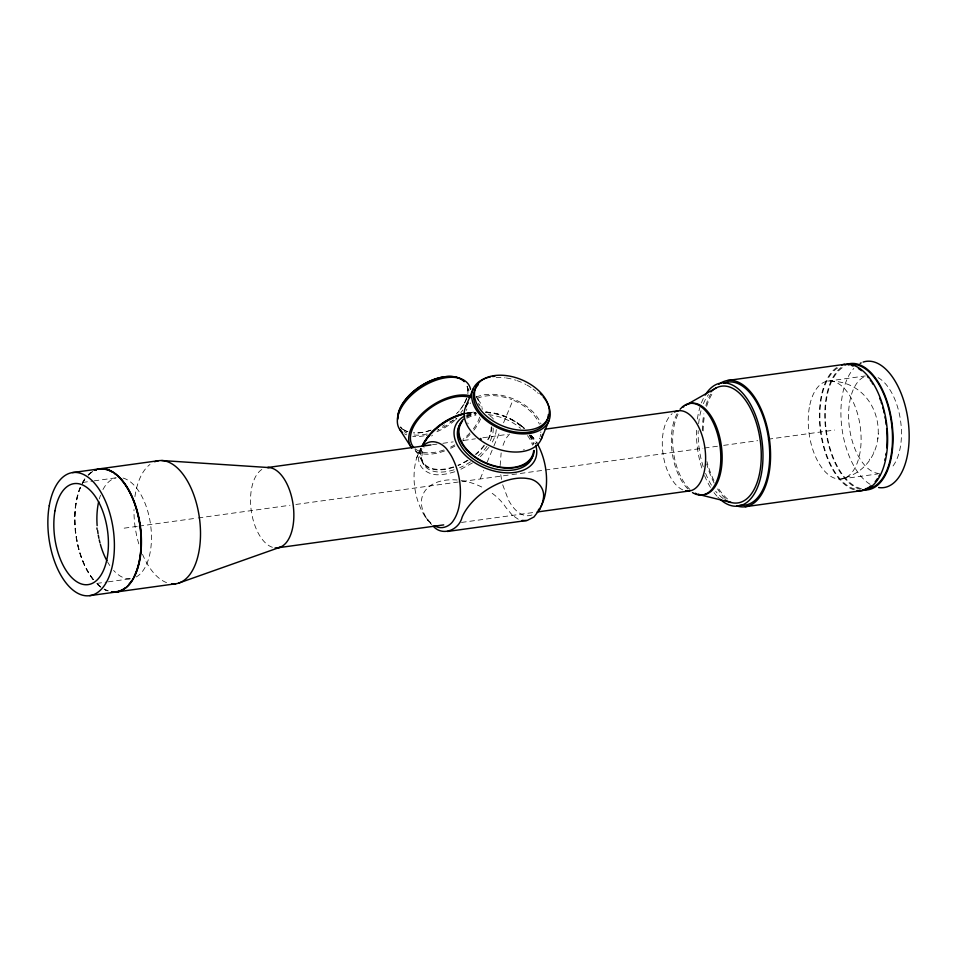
<?xml version="1.0" encoding="UTF-8"?>
<svg xmlns="http://www.w3.org/2000/svg" width="957" height="957" viewBox="0 0 957 957"><rect width="100%" height="100%" fill="white"/><g stroke="black" fill="none" stroke-linecap="round" stroke-linejoin="round"><path stroke-width="0.72" stroke-dasharray="4.79 3.59" d="M500.164 465.557L501.145 452.912M496.3 429.597L495.941 432.432A43.831 24.822 -32.8 0 1 491.898 442.828M845.414 477.77C896.29 461.262 885.189 383.111 831.908 381.149M877.784 439L877.892 438.055M878.287 434.454L878.359 433.796M416.75 457.733L420.59 448.474M465.856 400.505L466.215 399.631A39.189 22.19 -32.8 0 0 466.549 398.758M480.294 478.691L483.704 470.509M487.101 462.327L493.345 447.338M493.908 445.974L500.152 430.985M503.561 422.803L511.899 402.753M869.231 459.898L869.686 459.121M873.538 452.529L873.908 451.907M421.367 448.343L420.757 449.204A43.831 22.908 82.1 0 0 415.781 461.13C412.012 478.105 414.441 496.456 422.336 511.923A43.878 22.932 82.1 0 0 426.631 518.61L431.786 523.874M488.871 447.433L480.366 456.716M509.483 434.083L506.875 437.313A43.831 22.908 82.1 0 0 502.365 447.505M472.459 462.913L459.695 469.899M531.96 514.974C524.532 517.845 517.031 512.462 512.749 506.72A43.878 22.932 82.1 0 1 508.454 500.033L502.616 484.577M454.802 471.765L448.869 473.428A43.878 24.846 -32.8 0 1 440.734 474.552C429.107 476.478 415.517 467.112 419.166 454.276A43.831 24.822 -32.8 0 1 420.96 448.414M469.026 412.742L474.732 412.012M82.649 482.436L92.697 481.048M94.133 480.857L115.665 477.878M827.829 381.125L865.319 375.945M432.468 444.742L436.906 444.12M442.84 443.306L453.199 441.871M463.571 440.447L475.426 438.808M482.83 437.78L508 434.311M124.171 528.168L137.497 526.326M138.98 526.123L196.699 518.156M198.183 517.952L289.959 505.272M295.88 504.459L510.5 474.816M511.983 474.612L702.928 448.235M704.412 448.032L717.726 446.189M723.648 445.376L757.693 440.675M768.052 439.239L834.66 430.04M461.477 522.438L534.054 512.414M841.502 478.955L877.545 473.978M96.801 583.423L106.849 582.035M108.285 581.832L131.253 578.662M485.917 412.012L496.085 413.675M518.227 519.22L512.366 515.261M522.127 426.475L514.794 421.367M489.757 415.661L491.013 416.582M522.642 426.894L524.221 428.21M521.625 426.068L523.192 427.336M512.354 515.249L505.691 507.222A46.821 29.846 22.6 0 0 489.553 491.467M491.551 417.049L492.233 417.707M530.645 435.112L533.958 438.773A43.878 22.932 82.1 0 1 536.889 443.055M425.135 516.553L431.607 524.58M430.829 523.742L426.595 518.156A46.821 29.846 22.6 0 1 457.123 480.007M531.147 435.196L535.465 440.83M492.652 418.137L493.417 419.07M532.008 436.225L532.654 437.038M532.822 437.253L533.492 438.103M427.097 519.268L427.767 520.118M427.935 520.333L428.58 521.158M476.191 396.365L479.983 402.251M480.151 406.067L478.632 403.698A39.189 22.19 -32.8 0 1 478.978 404.309M414.967 449.599L423.353 462.614M422.527 462.554L423.951 464.767M501.504 479.409L500.69 473.978M870.057 484.29A63.724 33.304 82.1 0 1 842.076 429.262A63.724 33.304 82.1 0 1 853.823 368.445M860.331 489.326A63.724 33.304 82.1 0 1 826.226 433.473A63.724 33.304 82.1 0 1 841.203 367.428M107.208 590.816A62.133 32.466 82.1 0 1 104.086 589.356M100.987 587.371A62.133 32.466 82.1 0 1 96.968 583.937M93.116 579.667A62.133 32.466 82.1 0 1 80.173 487.352M82.697 482.161A62.133 32.466 82.1 0 1 84.862 478.751M88.044 474.935A62.133 32.466 82.1 0 1 90.652 472.638M108.392 590.852A61.822 32.299 82.1 0 1 104.241 589.034M100.15 586.294A61.822 32.299 82.1 0 1 97.159 583.65M93.319 579.404A61.822 32.299 82.1 0 1 80.448 487.556M82.302 483.608A61.822 32.299 82.1 0 1 85.113 479.002M88.283 475.198A61.822 32.299 82.1 0 1 93.607 471.143M107.483 590.78A62.133 32.466 82.1 0 1 104.349 589.321M100.234 586.557A62.133 32.466 82.1 0 1 97.231 583.902M93.379 579.631A62.133 32.466 82.1 0 1 80.448 487.316M82.302 483.345A62.133 32.466 82.1 0 1 85.125 478.715M88.319 474.887A62.133 32.466 82.1 0 1 90.915 472.602M91.824 471.945A62.133 32.466 82.1 0 1 92.733 471.346M166.554 582.622A62.133 32.466 82.1 0 1 142.521 554.33M138.789 543.875A62.133 32.466 82.1 0 1 133.98 509.543M134.925 496.671A62.133 32.466 82.1 0 1 149.986 464.444M854.924 489.135A62.767 32.801 82.1 0 1 820.915 431.188A62.767 32.801 82.1 0 1 838.858 367.261M861.36 488.644A62.767 32.801 82.1 0 1 826.561 432.397A62.767 32.801 82.1 0 1 843.308 367.057M690.021 489.494A46.199 24.14 82.1 0 1 678.68 413.101M723.157 498.561A58.951 30.803 82.1 0 1 715.68 491.264M711.434 485.163A58.951 30.803 82.1 0 1 705.608 473.404M703.239 466.789A58.951 30.803 82.1 0 1 698.191 430.71M698.646 423.688A58.951 30.803 82.1 0 1 701.433 409.261M703.407 403.675A58.951 30.803 82.1 0 1 708.575 394.535M272.434 547.296A40.469 21.15 82.1 0 1 251.105 509.507A40.469 21.15 82.1 0 1 262.756 468.93M682.831 489.912A40.469 21.15 82.1 0 1 663.034 453.905A40.469 21.15 82.1 0 1 672.149 413.687M718.779 498.059A62.133 32.466 82.1 0 1 717.798 497.066M716.829 496.025A62.133 32.466 82.1 0 1 713.994 492.592M710.441 487.364A62.133 32.466 82.1 0 1 704.304 474.971M701.816 467.997A62.133 32.466 82.1 0 1 696.552 428.09M697.39 418.987A62.133 32.466 82.1 0 1 699.902 407.347M701.421 402.885A62.133 32.466 82.1 0 1 703.838 397.502M687.939 488.979A46.199 24.14 82.1 0 1 677.855 412.407M853.871 489.757A63.724 33.304 82.1 0 1 820.544 432.229A63.724 33.304 82.1 0 1 836.741 367.5M879.435 473.512A49.393 25.803 82.1 0 1 849.601 428.903A49.393 25.803 82.1 0 1 865.056 376.4M878.083 377.632A49.393 25.803 82.1 0 1 900.465 420.015A49.393 25.803 82.1 0 1 891.446 467.889M727.499 498.956A62.133 32.466 82.1 0 1 718.037 487.807M713.922 480.522A62.133 32.466 82.1 0 1 706.96 461.597M703.168 430.925A62.133 32.466 82.1 0 1 704.687 414.584M706.625 406.426A62.133 32.466 82.1 0 1 713.396 391.939M725.227 498.501A63.724 33.304 82.1 0 1 717.559 488.943M714.149 483.046A63.724 33.304 82.1 0 1 706.709 463.942M702.318 430.602A63.724 33.304 82.1 0 1 703.874 413.843M705.871 405.469A63.724 33.304 82.1 0 1 710.596 394.105M130.415 578.758A50.984 26.64 82.1 0 1 113.608 570.42M109.804 565.527A50.984 26.64 82.1 0 1 107.674 562.142M99.349 498.944A50.984 26.64 82.1 0 1 100.533 495.188M102.949 489.577A50.984 26.64 82.1 0 1 116.276 477.83M123.022 478.057A50.984 26.64 82.1 0 1 150.644 525.13A50.984 26.64 82.1 0 1 136.061 577.047M461.286 480.51A46.821 29.846 22.6 0 1 484.589 488.489M466.621 414.991A43.328 27.621 22.6 0 1 474.923 412.563M485.773 412.084A43.328 27.621 22.6 0 1 524.221 428.341M530.704 435.495A43.328 27.621 22.6 0 1 535.322 444.036M466.238 413.28A43.878 24.846 -32.8 0 1 474.373 412.156M467.207 386.185A39.189 22.19 -32.8 0 1 467.746 388.279M467.865 389.009A39.189 22.19 -32.8 0 1 467.829 393.686M465.461 401.39A39.189 22.19 -32.8 0 1 464.576 403.148M464.085 404.033A39.189 22.19 -32.8 0 1 457.578 412.802M430.518 430.339A39.189 22.19 -32.8 0 1 420.841 432.612L419.812 432.731A39.189 22.19 -32.8 0 1 413.95 432.851M407.969 431.739A39.189 22.19 -32.8 0 1 400.648 426.846M496.169 377.584A39.189 24.978 22.6 0 1 505.188 377.848M506.361 378.003A39.189 24.978 22.6 0 1 515.739 380.192M516.9 380.575A39.189 24.978 22.6 0 1 523.73 383.386M524.819 383.924A39.189 24.978 22.6 0 1 525.907 384.499M526.984 385.085A39.189 24.978 22.6 0 1 532.08 388.303M533.037 388.997A39.189 24.978 22.6 0 1 535.788 391.174M537.499 392.705A39.189 24.978 22.6 0 1 538.312 393.483M468.44 388.578A39.189 22.19 -32.8 0 1 468.954 390.683M462.853 410.027A39.189 22.19 -32.8 0 1 460.831 412.658M453.427 420.147A39.189 22.19 -32.8 0 1 440.208 428.975M439.119 429.514A39.189 22.19 -32.8 0 1 438.031 430.04M427.073 433.928A39.189 22.19 -32.8 0 1 413.101 434.885M406.773 433.007A39.189 22.19 -32.8 0 1 404.237 431.451M402.167 429.502A39.189 22.19 -32.8 0 1 401.725 428.951M401.318 428.389A39.189 22.19 -32.8 0 1 400.6 427.193M467.016 386.365A39.189 22.19 -32.8 0 1 467.554 393.913M466.538 398.124A39.189 22.19 -32.8 0 1 465.892 399.87L465.521 400.744A39.189 22.19 -32.8 0 1 456.345 413.879M431.105 430.088A39.189 22.19 -32.8 0 1 421.391 432.54L420.362 432.684A39.189 22.19 -32.8 0 1 413.496 432.875M407.55 431.703A39.189 22.19 -32.8 0 1 403.411 429.669M402.813 429.238A39.189 22.19 -32.8 0 1 400.744 427.289M466.274 416.905A39.847 25.396 22.6 0 1 475.952 412.993M485.725 412.168A39.847 25.396 22.6 0 1 524.089 428.365M529.688 435.052A39.847 25.396 22.6 0 1 533.719 443.809M466.849 418.245A39.847 25.396 22.6 0 1 476.024 415.063M488.273 414.656A39.847 25.396 22.6 0 1 520.572 428.293M527.534 435.602A39.847 25.396 22.6 0 1 532.535 445.208M493.154 428.138A39.847 22.561 -32.8 0 1 489.266 442.66M486.969 446.261A39.847 22.561 -32.8 0 1 478.392 455.771M470.545 461.824A39.847 22.561 -32.8 0 1 459.647 467.71M454.049 469.791A39.847 22.561 -32.8 0 1 424.047 447.649M431.667 436.009A39.847 22.561 -32.8 0 1 432.444 435.148M437.636 430.136A39.847 22.561 -32.8 0 1 438.569 429.334M442.505 426.308A39.847 22.561 -32.8 0 1 444.562 424.884M449.922 421.678A39.847 22.561 -32.8 0 1 451.022 421.092M452.123 420.53A39.847 22.561 -32.8 0 1 453.235 419.991M455.472 418.999A39.847 22.561 -32.8 0 1 456.585 418.532M466.573 415.482A39.847 22.561 -32.8 0 1 475.832 414.656M491.778 426.702A39.847 22.561 -32.8 0 1 486.754 442.254M484.218 445.842A39.847 22.561 -32.8 0 1 476.048 454.372M468.069 460.293A39.847 22.561 -32.8 0 1 458.224 465.509M453.738 467.219A39.847 22.561 -32.8 0 1 421.367 448.965M466.226 413.065A39.847 22.561 -32.8 0 1 475.366 412.491M491.204 427.157A39.189 22.19 -32.8 0 1 486.646 441.608M484.23 445.149A39.189 22.19 -32.8 0 1 475.462 454.384M467.566 460.173A39.189 22.19 -32.8 0 1 457.865 465.246M453.462 466.896A39.189 22.19 -32.8 0 1 422.001 448.582M466.37 413.472A39.189 22.19 -32.8 0 1 476.239 413.065M466.813 417.264A39.189 24.978 22.6 0 1 476.347 413.424M485.977 412.634A39.189 24.978 22.6 0 1 523.682 428.616M529.185 435.196A39.189 24.978 22.6 0 1 533.324 444.67M537.248 442.158A39.189 24.978 22.6 0 1 536.721 442.78M536.171 443.378A39.189 24.978 22.6 0 1 535.585 443.952M524.376 449.67A39.189 24.978 22.6 0 1 523.395 449.886M468.164 423.819A39.189 24.978 22.6 0 1 467.782 422.958M466.454 410.469A39.189 24.978 22.6 0 1 466.896 408.962M470.102 403.531A39.189 24.978 22.6 0 1 470.653 402.933M477.005 398.519A39.189 24.978 22.6 0 1 511.66 399.548M513.945 400.493A39.189 24.978 22.6 0 1 539.389 424.226M540.849 431.858A39.189 24.978 22.6 0 1 540.825 432.684M540.669 434.287A39.189 24.978 22.6 0 1 540.167 436.607M539.652 438.091A39.189 24.978 22.6 0 1 539.329 438.808M477.567 399.476A41.103 23.279 -32.8 0 1 481.933 407.036M482.065 407.79A41.103 23.279 -32.8 0 1 482.232 409.357M480.558 418.867A41.103 23.279 -32.8 0 1 473.272 430.889M470.031 434.466A41.103 23.279 -32.8 0 1 462.446 441.105M454.922 446.07A41.103 23.279 -32.8 0 1 449.24 449M444.622 450.914A41.103 23.279 -32.8 0 1 413.388 449.682M479.601 417.144A39.189 22.19 -32.8 0 1 472.196 430.327M469.947 432.911A39.189 22.19 -32.8 0 1 462.925 439.359M454.802 444.885A39.189 22.19 -32.8 0 1 448.307 448.199M443.904 449.957A39.189 22.19 -32.8 0 1 415.039 448.666M476.119 397.131A41.103 26.198 22.6 0 1 540.944 423.784M456.896 418.532A41.103 23.279 -32.8 0 1 455.975 419.381M455.03 420.219A41.103 23.279 -32.8 0 1 435.567 432.337M427.516 435.04A41.103 23.279 -32.8 0 1 426.379 435.327M424.13 435.794A41.103 23.279 -32.8 0 1 412.73 436.332M406.713 434.849A41.103 23.279 -32.8 0 1 404.524 433.796M809.347 407.395A49.393 25.803 82.1 0 0 840.689 479.038A49.393 25.803 82.1 0 0 853.943 403.687A49.393 25.803 82.1 0 0 809.347 407.395"/><path stroke-width="1.44" d="M465.557 407.156L473.105 389.02M541.267 439.167L548.816 421.032M539.832 509.208L541.16 506.361A47.132 26.688 -32.8 0 0 543.253 499.052C545.586 489.075 537.571 479.433 527.654 478.548A52.946 29.99 -32.8 0 0 524.137 478.141L520.464 478.081A46.917 26.569 -32.8 0 0 510.26 479.493L506.086 480.629A52.946 29.99 -32.8 0 0 501.779 482.125C487.651 487.687 474.768 497.078 466.167 509.698A47.132 26.688 -32.8 0 0 462.064 517.282C458.989 530.046 442.337 536.829 433.102 526.039M539.724 509.411L533.946 516.995L527.307 520.405L447.386 531.482M539.234 509.04L539.832 508.179M538.145 510.404L539.018 509.339M423.365 445.974C430.459 437.684 442.816 442.72 447.84 450.663A43.878 22.932 82.1 0 1 452.135 457.35C460.03 472.818 462.458 491.168 458.678 508.143A43.831 22.908 82.1 0 1 453.714 520.07C450.113 526.506 441.476 529.975 434.885 525.895M715.956 388.028L685.942 405.098A46.199 24.14 82.1 0 1 686.636 404.703M178.839 583.04L279.755 547.344M464.803 413.627C448.474 417.994 433.473 428.174 424.13 442.349A43.831 24.822 -32.8 0 0 422.372 445.4M727.583 380.491L844.66 364.33M72.493 472.591L99.265 468.882M99.54 468.846L158.611 460.688M268.056 467.447L430.985 444.945M545.035 429.191L678.334 410.78M443.701 524.891L277.805 547.799A40.469 21.15 82.1 0 0 293.201 505.308A40.469 21.15 82.1 0 0 267.242 467.578M537.009 512.007L689.566 490.929M89.743 595.649L116.515 591.952M116.79 591.916L175.861 583.758M745.276 506.72L862.341 490.546M526.47 520.56L522.02 520.452M161.673 460.52L269.24 467.59M698.454 494.41L731.04 502.473M399.595 429.25L410.96 446.919M96.92 527.977L97.052 529.329M863.13 362.081A63.724 33.304 82.1 0 1 908.253 421.654A63.724 33.304 82.1 0 1 878.61 487.544M860.176 363.373A63.724 33.304 82.1 0 1 861.144 362.882M705.213 395.085A62.133 32.466 82.1 0 1 748.398 400.792A62.133 32.466 82.1 0 1 759.667 481.204A62.133 32.466 82.1 0 1 719.772 498.992M687.341 404.344A46.199 24.14 82.1 0 1 721.578 447.685A46.199 24.14 82.1 0 1 697.677 494.183M696.122 493.585A46.199 24.14 82.1 0 1 695.344 493.226M683.286 407.12A46.199 24.14 82.1 0 1 683.932 406.558M710.884 391.892A58.951 30.803 82.1 0 1 760.049 439.179A58.951 30.803 82.1 0 1 727.081 500.966M726.088 500.451A58.951 30.803 82.1 0 1 725.107 499.877M681.312 407.921A46.199 24.14 82.1 0 1 719.855 444.993A46.199 24.14 82.1 0 1 694.004 493.405M693.227 492.999A46.199 24.14 82.1 0 1 692.461 492.556M680.092 409.261A46.199 24.14 82.1 0 1 680.69 408.567M674.518 412.06A40.469 21.15 82.1 0 1 704.878 447.804A40.469 21.15 82.1 0 1 685.547 490.785M97.542 469.265A62.133 32.466 82.1 0 1 140.667 528.611A62.133 32.466 82.1 0 1 111.658 591.893M94.623 470.342A62.133 32.466 82.1 0 1 96.549 469.564M154.651 461.764A62.133 32.466 82.1 0 1 199.367 517.546A62.133 32.466 82.1 0 1 171.758 583.854M95.509 470.246A61.822 32.299 82.1 0 1 96.478 469.899M98.451 469.361A61.822 32.299 82.1 0 1 112.854 472.375M114.9 473.751A61.822 32.299 82.1 0 1 115.905 474.516M117.914 476.227A61.822 32.299 82.1 0 1 134.399 575.923M131.683 580.732A61.822 32.299 82.1 0 1 130.942 581.808M130.188 582.837A61.822 32.299 82.1 0 1 128.597 584.739M125.188 587.897A61.822 32.299 82.1 0 1 124.29 588.543M123.369 589.129A61.822 32.299 82.1 0 1 122.448 589.668M121.503 590.134A61.822 32.299 82.1 0 1 120.546 590.553M119.577 590.912A61.822 32.299 82.1 0 1 116.61 591.617M97.267 469.301A62.133 32.466 82.1 0 1 140.392 528.647A62.133 32.466 82.1 0 1 111.383 591.928M94.348 470.377A62.133 32.466 82.1 0 1 96.286 469.6M844.995 365.107A63.724 33.304 82.1 0 1 891.84 421.893A63.724 33.304 82.1 0 1 862.46 489.781M720.609 383.063A63.724 33.304 82.1 0 1 769.524 439.801A63.724 33.304 82.1 0 1 736.806 505.93M718.743 384.343A63.724 33.304 82.1 0 1 719.676 383.673M723.851 383.147A62.133 32.466 82.1 0 1 768.698 439.897A62.133 32.466 82.1 0 1 739.928 505.117M107.005 560.958A50.984 26.64 82.1 0 1 100.401 544.437M99.995 542.93A50.984 26.64 82.1 0 1 99.241 539.856M98.906 538.301A50.984 26.64 82.1 0 1 98.308 535.166M98.045 533.587A50.984 26.64 82.1 0 1 97.602 530.417M97.136 525.644A50.984 26.64 82.1 0 1 98.691 501.6M277.147 547.883A40.469 21.15 82.1 0 1 275.137 547.871M852.077 365.741A62.767 32.801 82.1 0 1 853.142 366.053M858.393 368.505A62.767 32.801 82.1 0 1 861.503 370.682M867.485 376.532A62.767 32.801 82.1 0 1 868.43 377.68M870.296 380.144A62.767 32.801 82.1 0 1 871.205 381.436M872.09 382.788A62.767 32.801 82.1 0 1 872.963 384.176M879.83 398.411A62.767 32.801 82.1 0 1 880.476 400.158M881.086 401.94A62.767 32.801 82.1 0 1 881.684 403.734M882.773 407.407A62.767 32.801 82.1 0 1 883.275 409.261M883.754 411.151A62.767 32.801 82.1 0 1 884.196 413.053M884.998 416.881A62.767 32.801 82.1 0 1 885.345 418.819M885.668 420.769A62.767 32.801 82.1 0 1 886.218 424.669M886.637 428.58A62.767 32.801 82.1 0 1 886.756 447.792M886.146 453.247A62.767 32.801 82.1 0 1 885.871 455.018M885.249 458.475A62.767 32.801 82.1 0 1 884.878 460.15M879.627 474.947A62.767 32.801 82.1 0 1 878.957 476.191M877.521 478.536A62.767 32.801 82.1 0 1 875.2 481.67M870.918 485.821A62.767 32.801 82.1 0 1 869.088 487.077M868.143 487.615A62.767 32.801 82.1 0 1 867.186 488.094M866.217 488.525A62.767 32.801 82.1 0 1 865.236 488.883M848.153 364.952A62.767 32.801 82.1 0 1 891.35 421.965A62.767 32.801 82.1 0 1 865.547 489.027M841.598 365.06A63.724 33.304 82.1 0 1 886.72 424.621A63.724 33.304 82.1 0 1 857.077 490.522M535.92 445.95A43.328 27.621 22.6 0 1 484.433 467.77A43.328 27.621 22.6 0 1 464.815 415.876M537.583 444.227A43.878 22.932 82.1 0 1 538.253 445.448C546.148 460.927 548.576 479.278 544.808 496.24A43.831 22.908 82.1 0 1 540.609 506.935M548.373 414.548A39.189 24.978 22.6 0 1 502.138 428.401A39.189 24.978 22.6 0 1 477.124 386.018M477.651 385.408A39.189 24.978 22.6 0 1 478.201 384.81M397.645 419.453A39.189 22.19 -32.8 0 1 399.464 409.548L399.835 408.675A39.189 22.19 -32.8 0 1 428.21 381.843A39.189 22.19 -32.8 0 1 461.334 379.343M461.956 379.75A39.189 22.19 -32.8 0 1 463.116 380.623M463.643 381.101A39.189 22.19 -32.8 0 1 464.145 381.604M397.849 418.065A39.189 22.19 -32.8 0 1 399.631 409.728L399.99 408.842A39.189 22.19 -32.8 0 1 429.837 381.173A39.189 22.19 -32.8 0 1 463.224 380.491M463.762 380.958A39.189 22.19 -32.8 0 1 464.277 381.448M533.145 454.479A39.847 25.396 22.6 0 1 484.768 465.497A39.847 25.396 22.6 0 1 460.963 423.15M534.317 450.603A39.847 25.396 22.6 0 1 485.127 462.985A39.847 25.396 22.6 0 1 463.583 419.046M542.547 434.37A41.103 26.198 22.6 0 1 493.011 447.206A41.103 26.198 22.6 0 1 468.176 402.933M546.232 401.127A41.103 26.198 22.6 0 1 529.293 433.509A41.103 26.198 22.6 0 1 476.837 410.709A41.103 26.198 22.6 0 1 490.486 376.891M492.628 376.532A41.103 26.198 22.6 0 1 494.841 376.292M540.023 393.291A41.103 26.198 22.6 0 1 541.626 394.978M543.109 396.7A41.103 26.198 22.6 0 1 544.461 398.447M545.083 399.332A41.103 26.198 22.6 0 1 545.681 400.229M422.264 446.321A39.847 22.561 -32.8 0 1 465.15 413.268M424.13 443.342A39.189 22.19 -32.8 0 1 430.136 434.538M431.667 432.827A39.189 22.19 -32.8 0 1 435.902 428.7M436.811 427.911A39.189 22.19 -32.8 0 1 440.627 424.884M441.62 424.166A39.189 22.19 -32.8 0 1 447.864 420.243M448.941 419.656A39.189 22.19 -32.8 0 1 450.017 419.082M451.106 418.544A39.189 22.19 -32.8 0 1 452.206 418.018M453.295 417.527A39.189 22.19 -32.8 0 1 454.396 417.049M455.496 416.594A39.189 22.19 -32.8 0 1 456.609 416.163M457.709 415.769A39.189 22.19 -32.8 0 1 459.898 415.039M460.999 414.716A39.189 22.19 -32.8 0 1 463.164 414.142M533.695 450.484A39.189 24.978 22.6 0 1 488.082 463.762A39.189 24.978 22.6 0 1 461.561 422.444M462.016 421.786A39.189 24.978 22.6 0 1 462.506 421.152M411.833 448.091A41.103 23.279 -32.8 0 1 424.071 411.689A41.103 23.279 -32.8 0 1 470.425 395.839M414.01 447.685A39.189 22.19 -32.8 0 1 425.243 412.132A39.189 22.19 -32.8 0 1 470.605 397.586M481.335 439.179A39.189 24.978 22.6 0 1 480.402 438.473M401.462 431.511A41.103 23.279 -32.8 0 1 421.893 387.095A41.103 23.279 -32.8 0 1 470.186 387.908M470.389 388.626A41.103 23.279 -32.8 0 1 470.557 389.367M402.598 432.504A41.103 23.279 -32.8 0 1 402.012 432.014M545.299 398.65L544.748 397.801A39.189 24.978 22.6 0 0 494.47 375.587A39.189 24.978 22.6 0 0 478.512 406.869L479.05 407.718A39.189 24.978 22.6 0 0 529.341 429.932A39.189 24.978 22.6 0 0 545.299 398.65M49.262 505.667A62.133 32.466 82.1 0 0 88.726 595.768A62.133 32.466 82.1 0 0 105.354 500.918A62.133 32.466 82.1 0 0 49.262 505.667M54.98 510.775A50.984 26.64 82.1 0 0 87.362 584.703A50.984 26.64 82.1 0 0 100.999 506.875A50.984 26.64 82.1 0 0 54.98 510.775"/></g></svg>
